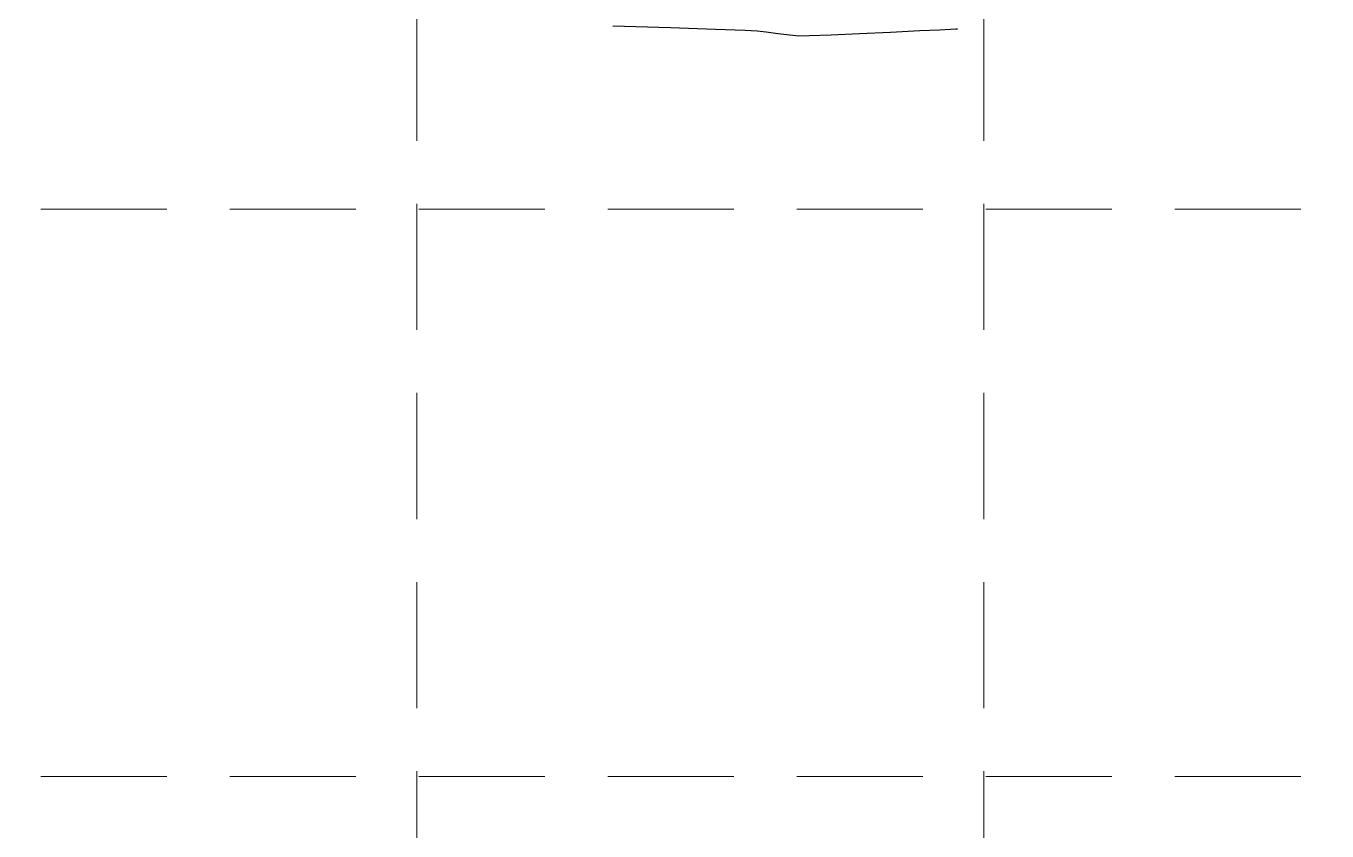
# Model space of a CAD drawing. Header units: inches. Extents: x 2547543 to 2548696, y 7125653 to 7126375.
# Drawn here: x 2547657.11 to 2547698.41, y 7125850.65 to 7125876.19 of the extents above; entities that cross this region are included whole.
import ezdxf

# ---------------------------------------------------------------- set-up
doc = ezdxf.new("R2010")
doc.units = ezdxf.units.IN
doc.header["$MEASUREMENT"] = 0
doc.linetypes.add('HIDDEN', pattern=[0.375, 0.25, -0.125])
doc.layers.add('GRID', color=254, linetype='HIDDEN')
doc.layers.add('V-TOPO-MINR-E', color=14, linetype='Continuous')

msp = doc.modelspace()

# ---------------------------------------------------------------- linework, layer by layer
at = {"layer": 'GRID', "color": 252, "linetype": 'HIDDEN', "lineweight": 0, "ltscale": 16}
for p, q in [((2547669.523132142, 7126356.547205457), (2547669.523132142, 7125726.296813901)), ((2547687.523132141, 7126356.547205457), (2547687.523132141, 7125726.296813901)), ((2547561.583313602, 7125870.376313471), (2548677.583313586, 7125870.376313471)), ((2547561.583313602, 7125852.376313472), (2548677.583313586, 7125852.376313472))]:
    msp.add_line(p, q, dxfattribs=at)
at = {"layer": 'V-TOPO-MINR-E', "color": 35, "elevation": 576}
for points in [[(2547677.567227047, 7125876.127648835), (2547675.738547305, 7125876.190134548)], [(2547679.945946371, 7125876.044527289), (2547678.998944826, 7125876.078158283)], [(2547680.320477408, 7125876.029620245), (2547679.945946371, 7125876.044527289)], [(2547680.610602904, 7125875.996390385), (2547680.320477408, 7125876.029620245)], [(2547685.490145787, 7125876.033210128), (2547684.557642195, 7125875.988867519)], [(2547686.462373673, 7125876.079657507), (2547686.112229074, 7125876.06299881)], [(2547686.68120907, 7125876.089754989), (2547686.624605096, 7125876.087212089)], [(2547681.355737205, 7125875.895402378), (2547680.983175233, 7125875.944810007)], [(2547682.675408999, 7125875.903255131), (2547681.988366548, 7125875.876070627)], [(2547684.557642195, 7125875.988867519), (2547683.575615407, 7125875.943201641)]]:
    msp.add_lwpolyline(points, dxfattribs=at)
at = {"layer": 'V-TOPO-MINR-E', "color": 35, "extrusion": (-0.03454662055861268, -0.9994030873516349, 0), "elevation": -7209636.252278244}
msp.add_lwpolyline([(2299983.320106554, 576.0000000000009), (2299981.887533654, 576.0000000000009)], dxfattribs=at)
at = {"layer": 'V-TOPO-MINR-E', "color": 35, "extrusion": (0.04783055361230384, -0.998855464089345, 0), "elevation": -6995863.00477154}
msp.add_lwpolyline([(2885604.791050449, 576.0000000000009), (2885604.168254349, 576.0000000000009)], dxfattribs=at)
at = {"layer": 'V-TOPO-MINR-E', "color": 35, "extrusion": (0.04651628896465699, -0.9989175315615182, 0), "elevation": -6999653.624029629}
msp.add_lwpolyline([(2876398.145441917, 576.0000000000009), (2876397.983034691, 576.0000000000009)], dxfattribs=at)
at = {"layer": 'V-TOPO-MINR-E', "color": 35, "extrusion": (-0.1371359457540433, -0.9905522360694282, 0), "elevation": -7407930.992192229}
msp.add_lwpolyline([(1546397.35765828, 576.0000000000009), (1546396.981532402, 576.0000000000009)], dxfattribs=at)
at = {"layer": 'V-TOPO-MINR-E', "color": 35, "extrusion": (-0.0916911385413393, -0.9957874949571284, 0), "elevation": -7329457.911406208}
msp.add_lwpolyline([(1883569.852546423, 576), (1883569.561224802, 576)], dxfattribs=at)
at = {"layer": 'V-TOPO-MINR-E', "color": 35, "extrusion": (0.0215398405683267, -0.9997679907199927, 0), "elevation": -7069345.94289099}
msp.add_lwpolyline([(2700581.132782987, 576.0000000000009), (2700580.790168581, 576.0000000000009)], dxfattribs=at)
at = {"layer": 'V-TOPO-MINR-E', "color": 35, "extrusion": (0.04433120816206217, -0.9990168887375689, 0), "elevation": -7005928.52338552}
msp.add_lwpolyline([(2861077.608974213, 576.0000000000009), (2861076.707881931, 576.0000000000009)], dxfattribs=at)

doc.saveas('drawing.dxf')
